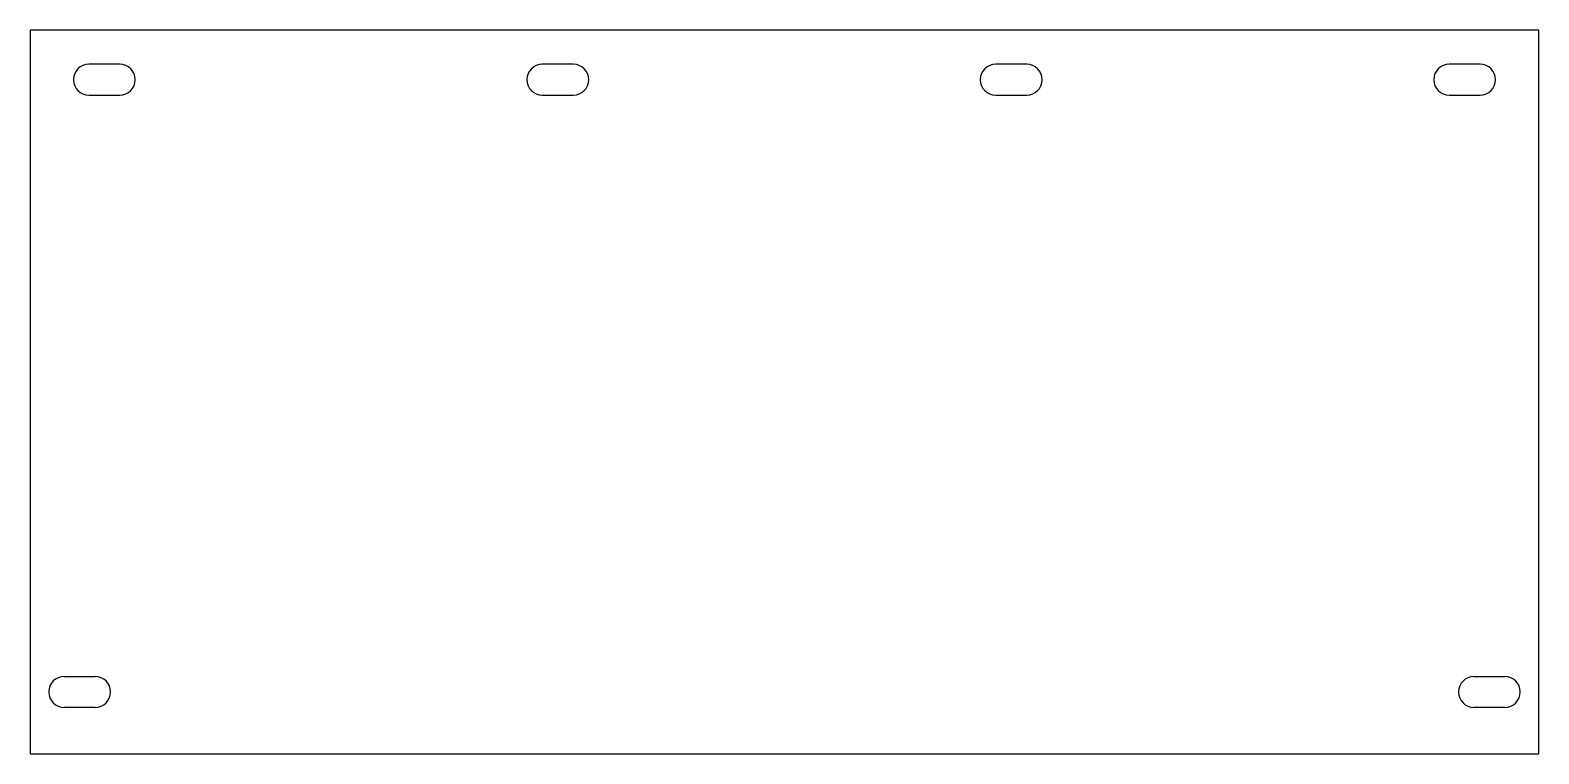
# Model space of a CAD drawing. Header units: inches. Extents: x 0 to 30.5, y -2.3 to 12.3.
import ezdxf

# ---------------------------------------------------------------- set-up
doc = ezdxf.new("R2010")
doc.units = ezdxf.units.IN
doc.header["$MEASUREMENT"] = 0

msp = doc.modelspace()

# ---------------------------------------------------------------- linework, layer by layer
at = {"color": 7, "linetype": 'Continuous', "lineweight": 25}
for p, q in [((0, 12.312), (0, -2.312)), ((30.5, 12.312), (0, 12.312)), ((30.5, -2.312), (30.5, 12.312)), ((1.812, 11.625), (1.188, 11.625)), ((10.979, 11.625), (10.354, 11.625)), ((20.146, 11.625), (19.521, 11.625)), ((29.312, 11.625), (28.688, 11.625)), ((1.188, 11), (1.812, 11)), ((10.354, 11), (10.979, 11)), ((19.521, 11), (20.146, 11)), ((28.688, 11), (29.312, 11)), ((0.688, -0.75), (1.312, -0.75)), ((29.188, -0.75), (29.812, -0.75)), ((1.312, -1.375), (0.688, -1.375)), ((29.812, -1.375), (29.188, -1.375)), ((0, -2.312), (30.5, -2.312))]:
    msp.add_line(p, q, dxfattribs=at)
for centre, radius, start, end in [((1.188, 11.312), 0.313, 90, 270), ((1.812, 11.312), 0.313, 270, 90), ((10.354, 11.312), 0.313, 90, 270), ((10.979, 11.312), 0.313, 270, 90), ((19.521, 11.312), 0.313, 90, 270), ((20.146, 11.312), 0.313, 270, 90), ((28.688, 11.312), 0.313, 90, 270), ((29.312, 11.312), 0.313, 270, 90), ((0.688, -1.062), 0.313, 90, 270), ((1.312, -1.062), 0.313, 270, 90), ((29.188, -1.062), 0.312, 90, 270), ((29.812, -1.062), 0.312, 270, 90)]:
    msp.add_arc(centre, radius, start, end, dxfattribs=at)

doc.saveas('drawing.dxf')
